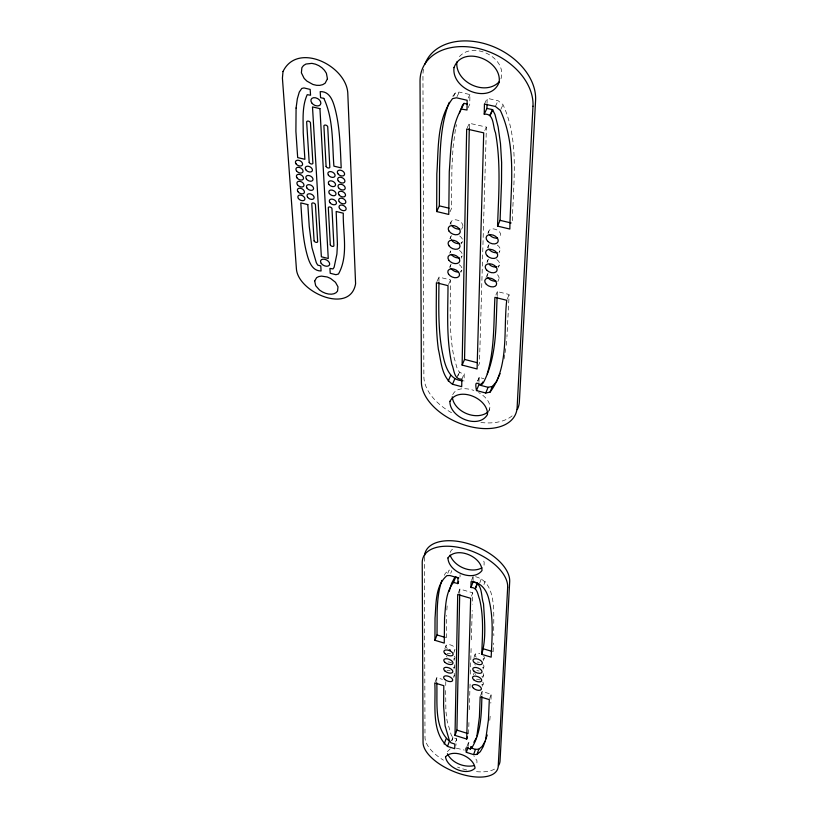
<?xml version="1.0" encoding="UTF-8"?>
<svg xmlns="http://www.w3.org/2000/svg" width="818" height="818" viewBox="0 0 818 818"><rect width="100%" height="100%" fill="white"/><g stroke="black" fill="none" stroke-linecap="round" stroke-linejoin="round"><path stroke-width="0.61" stroke-dasharray="4.09 3.07" d="M436.761 681.466L436.781 677.641L442.415 679.359M438.949 280.819L438.969 277.077L450.565 279.961C450.432 306.249 448.612 332.926 454.348 358.816C456.72 363.979 456.127 374 464.246 373.529L464.092 381.014M445.677 690.545L445.882 710.995L447.047 720.607L451.27 735.147L452.804 737.539L456.72 738.828L455.871 745.546M445.738 685.464L445.779 681.66M446.311 637.733L446.577 615.402M460.033 576.925L460.064 574.676M468.111 107.72L469.767 104.295L469.91 94.561L459.256 92.086L455.34 92.945L451.894 97.281M459.736 592.856L459.808 589.042L472.732 592.805L472.405 604.236M469.297 128.375L469.399 123.273L486.403 127.107L479.471 363.274L478.52 365.554M473.06 580.841L473.162 576.169C498.847 580.514 492.835 616.772 493.847 635.647M487.047 103.375L487.16 98.324L498.07 100.696L503.019 104.663C519.992 141.555 512.937 184.05 512.344 223.263M468.244 745.965L468.336 742.621L470.892 743.255M468.602 733.777L469.011 719.799M469.307 709.646L470.094 682.979M470.35 674.083L471.137 647.416M471.362 639.799L472.211 610.586M478.908 382.466L479.225 377.435L483.837 378.642M476.914 762.897L476.955 760.72L473.98 756.088M488.847 411.117C492.743 403.346 484.798 395.922 478.612 392.538M481.945 695.249L482.088 691.455L491.219 694.237L490.82 703.132M497.16 296.545L497.354 291.586L509.144 294.511L506.945 336.679M493.121 651.721L493.51 643.071M446.832 610.024L447.19 605.156M506.25 345.247L506.843 337.906M489.777 720.321L490.309 714.564M455.401 129.469L453.09 147.148L451.945 166.749L451.413 208.743L449.828 212.159M504.041 358.969L504.839 353.979M505.043 352.732L505.851 347.742M455.943 127.056L456.495 124.643M447.385 751.65L450.258 748.818M484.051 565.177L484.154 562.222L483.07 559.277M489.696 698.541L491.219 694.237M466.843 746.824L468.479 742.509M480.544 695.74L482.088 691.455M482.712 677.764L483.489 675.607M482.385 686.241L483.162 684.093M455.585 741.967L456.72 738.828M483.039 669.185L483.816 667.028M451.659 740.668L452.804 737.539M451.853 740.801L452.988 737.662M483.366 660.504L484.154 658.337M473.448 674.819L474.236 672.662M473.99 657.508L475.186 654.267M453.745 677.529L454.532 675.402M454.041 660.433L454.849 658.296M483.939 584.594L485.186 581.281M453.888 669.032L454.685 666.895M479.757 582.948L481.424 578.541M453.786 652.805L455.002 649.584A4.908 2.495 22.6 0 1 452.824 650.535M471.495 596.097L472.732 592.805M444.849 648.756L446.076 645.535M471.485 580.575L473.162 576.169M435.176 681.875L436.781 677.641M458.131 593.408L459.808 589.042M447.753 573.449L449.041 570.166L452.006 570.034L450.728 573.316M477.804 380.851L479.225 377.435M477.63 381.065L479.041 377.65M507.221 299.132L509.144 294.511M495.892 295.032L497.354 291.586M461.853 379.194L464.246 373.529M456.843 377.773L459.246 372.118M497.865 281.504L498.837 279.204M458.039 375.687L459.491 372.282M498.397 267.363L499.389 265.052M485.984 277.65L487.477 274.194M498.949 252.987L499.941 250.676M486.935 262.312L487.937 260.012M500.943 78.835C507.559 57.383 471.7 39.918 458.428 57.853M487.385 247.915L488.397 245.615M487.855 233.273L488.867 230.973M460.851 272.363L461.873 270.083M448.52 284.511L450.565 279.961M461.096 258.222L462.129 255.942M449.542 267.384L450.575 265.114M461.352 243.856L462.385 241.566M449.706 253.212L450.749 250.932A6.217 4.08 24.4 0 0 451.291 254.326M436.904 281.617L438.969 277.077M461.608 229.255L462.651 226.975M452.712 394.705C456.209 386.914 467.242 388.141 473.826 390.401M449.869 238.805L450.912 236.535M500.882 109.275L503.019 104.663M450.033 224.173L451.086 221.903M495.381 106.452L498.07 100.696M484.788 130.553L486.403 127.107M484.44 104.06L487.16 98.324M467.211 127.843L469.399 123.273M488.888 410.667L489.767 408.836M468.244 97.986L469.91 94.561M457.006 96.647L459.256 92.086M453.653 96.36L455.34 92.945M444.327 575.269L445.391 573.244L449.041 570.166M450.125 552.447L451.413 550.105L453.745 548.428M456.362 748.184L464.307 750.096M424.44 557.17L424.992 737.376A39.816 18.804 22.3 0 0 443.428 760.167M459.45 250.441A6.217 4.08 24.4 0 1 461.516 256.821M459.215 264.664A6.166 4.018 24.2 0 1 460.319 271.596M450.554 267.292A6.166 4.018 24.2 0 1 451.178 264.234M459.696 235.993A6.268 4.151 24.5 0 1 460.81 243.14M450.892 238.784A6.268 4.151 24.5 0 1 451.526 235.625M497.324 245.103A6.309 4.192 23.4 0 1 499.307 251.586M488.326 247.864A6.309 4.192 23.4 0 1 489.031 244.705M497.456 274.746A6.207 4.059 23.3 0 1 498.213 280.073M487.405 276.382A6.207 4.059 23.3 0 1 488.101 273.324M488.796 233.263A6.36 4.254 23.5 0 1 495.647 229.326A6.36 4.254 23.5 0 1 499.859 236.995M496.782 259.551A6.258 4.121 23.3 0 1 497.773 266.586M487.865 262.23A6.258 4.121 23.3 0 1 488.561 259.122M512.099 415.871A50.256 30.573 23.1 0 1 479.092 422.252M451.546 412.722A50.256 30.573 23.1 0 1 423.877 376.648L422.947 75.563A59.039 42.597 25.5 0 1 423.509 69.254M451.055 224.183A6.319 4.213 24.6 0 1 454.389 219.807A6.319 4.213 24.6 0 1 461.833 223.079A6.319 4.213 24.6 0 1 461.066 228.58M494.481 769.125A39.816 18.804 22.3 0 1 474.921 771.486M466.669 769.953A39.816 18.804 22.3 0 1 457.548 767.1M447.241 648.439A4.908 2.495 22.6 0 1 448.264 644.584A4.908 2.495 22.6 0 1 455.033 648.224M454.419 656.179A4.877 2.464 22.6 0 1 452.671 659.226M447.139 657.14A4.877 2.464 22.6 0 1 446.413 656.384M447.18 653.459A4.877 2.464 22.6 0 1 450.452 653.674M454.266 664.809A4.847 2.434 22.6 0 1 452.528 667.805M448.029 661.977A4.847 2.434 22.6 0 1 451.505 662.764M454.113 673.337A4.816 2.403 22.6 0 1 453.336 676.179M446.965 670.637A4.816 2.403 22.6 0 1 450.197 670.862M483.428 664.922A4.908 2.485 22.1 0 1 481.597 667.948M475.309 665.095A4.908 2.485 22.1 0 1 474.859 664.328M477.119 662.059A4.908 2.485 22.1 0 1 479.45 662.406M483.765 656.2A4.939 2.515 22.1 0 1 482.906 659.144M476.311 657.171A4.939 2.515 22.1 0 1 475.401 654.001A4.939 2.515 22.1 0 1 479.767 653.674M482.773 682.028A4.847 2.423 22.1 0 1 480.964 684.983M476.536 679.196A4.847 2.423 22.1 0 1 480.033 680.003M483.101 673.531A4.877 2.454 22.1 0 1 481.281 676.517M475.739 674.421A4.877 2.454 22.1 0 1 475.023 673.674M476.822 670.678A4.877 2.454 22.1 0 1 479.144 671.036"/><path stroke-width="1.23" d="M434.941 640.31L435.033 618.009C436.219 603.786 435.125 585.77 446.894 575.637L449.869 575.504L457.968 577.917L457.906 583.531L453.53 582.467C445.616 592.099 445.698 605.964 444.563 617.856L444.256 643.101L434.941 640.31L437.016 634.952L437.139 612.621C437.395 601.751 438.305 590.739 441.873 580.402M436.669 211.545L436.822 173.784C438.652 148.692 436.597 119.653 452.528 98.641L456.454 97.782L467.139 100.277L467.017 110.001L461.25 109.08C450.626 127.772 450.902 150.686 449.276 171.637L448.765 214.439L436.669 211.545L439.358 205.87L439.563 168.109C440.319 146.013 441.014 123.16 449.235 102.362M436.761 682.744C437.691 701.864 433.56 727.141 449.419 741.2L447.507 746.415L454.736 748.685L454.828 744.063L450.902 742.764L449.358 740.382L445.104 725.852L443.591 705.985L443.806 685.699L434.767 682.938C436.178 703.132 430.442 731.343 447.507 746.415M438.939 282.057C438.806 307.21 437.763 332.701 443.407 357.405C445.749 367.732 450.248 380.605 462.947 380.718M452.262 396.822C453.693 411.761 476.608 421.536 488.315 411.751M456.863 61.933C454.88 82.066 485.248 96.616 499.225 81.759M455.002 735.382L457.712 594.502L470.657 598.295L466.71 739.043L455.002 735.382L456.904 730.126L459.706 594.124M462.119 365.084L466.669 128.988L483.714 132.853L477.088 368.979L462.119 365.084L464.542 359.409L469.297 128.375M470.953 587.498L471.066 581.68C481.863 581.997 487.467 591.526 489.246 601.046C493.653 619.451 491.996 638.48 491.168 657.161L481.73 654.339C482.395 635.995 483.98 617.314 479.583 599.277C477.732 594.839 477.559 587.181 470.953 587.498L473.039 582.007C482.927 582.897 480.872 596.997 483.52 603.694C484.522 620.412 486.475 638.193 481.73 654.339M484.225 114.172L484.44 104.06L495.381 106.452L500.35 110.43C517.395 147.301 510.401 189.827 509.849 229.05L497.548 226.105C498.622 195.011 501.097 163.549 495.493 132.71C492.6 126.565 494.461 113.181 484.225 114.172L486.925 108.426L487.017 104.643M487.242 734.973L483.274 746.527L480.289 751.691L476.976 754.421L473.612 754.615L466.342 752.325C464.266 742.908 469.368 751.865 471.996 747.56C481.178 732.263 481.424 713.817 481.894 696.517M487.201 373.908C494.675 349.112 493.612 322.906 494.91 297.343L506.741 300.288C503.244 330.135 509.42 366.617 490.054 392.119L485.759 393.008L476.485 390.564C473.724 375.574 480.227 389.409 483.775 381.883C496.996 355.963 495.739 326.034 497.119 297.783M497.548 226.105L500.074 220.339L501.516 182.618L501.639 162.659L500.483 143.61L498.152 126.954L494.962 114.438L492.508 109.622L486.925 108.426M476.925 735.955L479.42 717.038L480.166 696.813L489.317 699.615L488.428 719.901L485.728 739.227M449.174 591.383L451.648 583.254L454.471 577.989L455.657 576.997L458.816 577.907M473.612 754.615L475.462 749.36L478.827 749.165L482.139 746.415L485.125 741.241M476.976 754.421L478.827 749.165M466.342 752.325L468.203 747.09M470.227 748.889L470.974 746.793M470.411 748.889L471.158 746.783M466.71 739.043L467.467 736.936M444.164 744.063L446.076 738.848M475.186 588.704L477.272 583.203M475.401 588.848L477.477 583.346M457.753 583.684L458.601 581.496M459.522 112.843L462.446 105.328L464.021 103.375L467.354 104.101M453.53 582.467L455.657 576.997M490.054 392.119L492.375 386.413L496.659 381.403L500.074 373.621M485.759 393.008L488.08 387.303L492.375 386.413M481.73 384.296L482.671 382.016M476.485 390.564L478.837 384.879L488.08 387.303M452.507 384.255C441.454 376.689 441.209 361.188 438.366 349.296C435.391 327.241 436.434 304.94 436.383 282.752L448.008 285.646C447.906 311.924 446.127 338.601 451.914 364.47C454.297 369.644 453.734 379.664 461.853 379.194L461.7 386.679L452.507 384.255L454.91 378.611M448.244 381.045L450.667 375.401M490.094 115.573L492.784 109.827M489.818 115.369L492.508 109.622M461.25 109.08L464.021 103.375M473.867 742.304L476.505 737.652M481.986 567.845C470.994 573.786 454.338 566.731 450.084 555.136M473.939 765.668C464.103 767.775 451.914 762.938 447.395 753.756M439.358 205.87L449 208.171M500.074 220.339L511.117 222.966M464.542 359.409L477.17 362.681M437.016 634.952L445.145 637.386M483.714 648.909L491.945 651.373M456.904 730.126L467.436 733.409M470.626 747.846L475.462 749.36M457.671 272.036A6.166 4.018 24.2 0 1 451.127 268.447M459.563 243.529A6.268 4.151 24.5 0 1 451.464 239.971M459.327 257.854A6.217 4.08 24.4 0 1 451.291 254.326M495.984 281.075A6.207 4.059 23.3 0 1 487.957 277.537M497.037 252.639A6.309 4.192 23.4 0 1 488.888 249.05M497.579 238.079A6.36 4.254 23.5 0 1 489.368 234.469M496.506 266.965A6.258 4.121 23.3 0 1 489.338 264.521M517.283 409.542A50.256 30.573 23.1 0 0 519.369 401.75L535.585 100.399A59.039 42.597 25.5 0 0 487.712 44.591A59.039 42.597 25.5 0 0 424.808 64.448M459.808 228.979A6.319 4.213 24.6 0 1 451.648 225.39M424.491 555.851A45.031 24.315 22.5 0 1 468.816 543.847A45.031 24.315 22.5 0 1 509.686 581.751L500.043 760.924A39.816 18.804 22.3 0 1 498.479 765.607M450.503 650.187A4.908 2.495 22.6 0 1 449.307 649.737M445.493 756.834C447.098 767.938 466.741 776.497 475.074 768.133C473.806 756.885 453.53 748.184 445.493 756.834M447.947 557.937C448.397 572.027 473.101 582.263 482.006 570.545C481.782 556.445 456.546 545.923 447.947 557.937M449.89 401.413C449.552 417.579 478.663 429.706 487.477 414.532C488.264 398.141 458.244 385.789 449.89 401.413M454.01 67.618C451.188 89.775 490.207 105.062 499.113 82.403C502.456 60 462.415 44.417 454.01 67.618M296.085 108.048L295.901 131.33L297.68 157.598L304.889 159.305L303.212 132.721C303.243 120.113 301.873 106.412 307.22 94.683L310.554 95.225L310.175 89.407L303.969 87.945L301.76 88.456L299.276 92.086L297.333 98.794L296.085 108.048M507.661 587.314L498.234 766.21A39.908 18.753 22.3 0 1 460.186 773.838A39.908 18.753 22.3 0 1 423.049 742.55L422.231 562.61A45.143 24.274 22.5 0 1 465.565 549.052A45.143 24.274 22.5 0 1 507.661 587.314M532.988 106.207L517.129 407.497A50.389 30.532 23.1 0 1 468.52 426.209A50.389 30.532 23.1 0 1 421.403 382.241L420.033 81.207A59.223 42.577 25.5 0 1 477.589 48.313A59.223 42.577 25.5 0 1 532.988 106.207M337.435 244.337L336.904 253.999L334.122 267.271L333.018 268.938L329.94 268.406L330.206 273.263L335.922 274.705L338.458 274.02C348.724 255.789 342.803 233.058 343.284 213.201L336.167 211.473L337.435 244.337M283.018 71.503L282.414 78.099L296.413 268.836C297.875 292.179 350.176 315.145 355.595 283.774L347.773 92.823C345.912 65.501 297.445 41.565 283.018 71.503M314.685 281.034L315.636 285.462A2.004 1.247 27.2 0 0 315.973 286.044L319.409 289.909A2.004 1.247 27.1 0 0 320.042 290.4L322.077 291.719A2.004 1.247 27 0 0 322.803 292.108L325.032 293.089A2.004 1.247 27 0 0 325.799 293.355L328.09 293.928A2.004 1.247 26.9 0 0 328.846 294.04L331.024 294.163A2.004 1.247 26.9 0 0 331.719 294.132L333.652 293.805A2.004 1.247 26.8 0 0 334.245 293.611L335.799 292.844A2.004 1.247 26.8 0 0 336.239 292.527L337.302 291.372A2.014 1.258 26.8 0 0 337.568 290.932L337.998 286.842L335.636 282.588A2.025 1.268 26.9 0 0 335.135 282.026L330.738 278.59A2.025 1.268 27 0 0 330.012 278.202L327.752 277.21A2.025 1.268 27.1 0 0 326.985 276.944L321.709 276.147A2.025 1.268 27.2 0 0 321.014 276.187L319.081 276.525A2.014 1.258 27.2 0 0 318.488 276.719L316.944 277.506A2.014 1.258 27.3 0 0 316.515 277.834L314.685 281.034M327.445 78.763L325.247 83.007A2.25 1.564 30 0 1 324.756 83.436L323.008 84.479A2.25 1.554 30 0 1 322.343 84.745L320.186 85.266A2.25 1.554 30.1 0 1 319.409 85.348L316.965 85.317A2.239 1.554 30.2 0 1 316.116 85.205L313.57 84.622A2.239 1.554 30.2 0 1 312.711 84.336L307.159 81.258A2.25 1.554 30.4 0 1 306.464 80.685L304.572 78.814A2.25 1.554 30.5 0 1 304.02 78.15L301.392 72.822L301.862 67.874A2.26 1.564 30.7 0 1 302.149 67.301L303.335 65.788A2.26 1.564 30.7 0 1 303.826 65.348L305.554 64.285A2.26 1.575 30.7 0 1 306.218 64.008L311.627 63.395A2.26 1.575 30.6 0 1 312.476 63.497L315.063 64.08A2.27 1.575 30.5 0 1 315.922 64.366L318.437 65.471A2.26 1.575 30.4 0 1 319.245 65.921L321.535 67.485A2.26 1.575 30.3 0 1 322.241 68.068L324.132 69.959A2.26 1.575 30.2 0 1 324.685 70.634L326.055 72.741A2.26 1.575 30.1 0 1 326.423 73.456L327.445 78.763M323.816 98.385L320.574 97.679L320.206 91.636C330.175 91.207 333.161 101.667 335.237 109.387C340.084 128.498 340.278 148.314 341.198 167.884L333.908 166.156C332.118 143.62 333.683 119.285 323.816 98.385M319.95 108.63L312.496 106.923L321.362 256.78L328.263 258.498L319.95 108.63M307.824 204.602L300.779 202.895C302.046 220.523 302.476 238.427 307.343 255.553C309.306 262.435 312.476 271.034 321.075 270.973L320.779 265.932L317.681 265.083L316.321 262.711L311.934 247.578L309.235 226.381L307.824 204.602M309.184 162.383L306.648 121.862A2.117 1.431 29.6 0 1 308.478 121.146A2.117 1.431 29.6 0 1 310.451 122.741L312.905 163.263A2.076 1.37 29 0 1 311.116 163.937A2.076 1.37 29 0 1 309.184 162.383M314.102 240.86L311.77 203.621A2.025 1.319 28.3 0 1 313.529 203.007A2.025 1.319 28.3 0 1 315.411 204.51L317.67 241.75A1.984 1.268 27.8 0 1 315.952 242.322A1.984 1.268 27.8 0 1 314.102 240.86M326.085 166.381L323.897 125.839A2.117 1.442 29.2 0 1 325.748 125.123A2.117 1.442 29.2 0 1 327.721 126.729L329.828 167.271A2.076 1.38 28.5 0 1 328.008 167.935A2.076 1.38 28.5 0 1 326.085 166.381M330.319 244.879L328.304 207.629A2.025 1.319 27.9 0 1 330.083 207.015A2.025 1.319 27.9 0 1 331.965 208.518L333.908 245.768A1.984 1.268 27.4 0 1 332.159 246.341A1.984 1.268 27.4 0 1 330.319 244.879M328.407 175.134A3.875 2.577 28.3 0 0 334.674 176.627A3.875 2.577 28.3 0 0 331.331 171.698A3.875 2.577 28.3 0 0 328.407 175.134M328.897 184.367A3.855 2.546 28.2 0 0 335.135 185.86A3.855 2.546 28.2 0 0 331.811 180.972A3.855 2.546 28.2 0 0 328.897 184.367M329.378 193.508A3.834 2.526 28 0 0 335.595 195.001A3.834 2.526 28 0 0 332.282 190.154A3.834 2.526 28 0 0 329.378 193.508M329.858 202.557A3.824 2.495 27.9 0 0 336.045 204.06A3.824 2.495 27.9 0 0 332.752 199.244A3.824 2.495 27.9 0 0 329.858 202.557M449 231.075A6.329 4.213 24.6 0 0 459.43 233.611A6.329 4.213 24.6 0 0 454.327 225.717A6.329 4.213 24.6 0 0 449 231.075M448.847 245.645A6.288 4.141 24.5 0 0 459.184 248.181A6.288 4.141 24.5 0 0 454.123 240.4A6.288 4.141 24.5 0 0 448.847 245.645M448.693 260.001A6.237 4.08 24.4 0 0 458.949 262.537A6.237 4.08 24.4 0 0 453.929 254.848A6.237 4.08 24.4 0 0 448.693 260.001M448.54 274.122A6.186 4.018 24.3 0 0 458.724 276.658A6.186 4.018 24.3 0 0 453.734 269.071A6.186 4.018 24.3 0 0 448.54 274.122M487.293 255.922A6.329 4.182 23.5 0 0 497.456 256.453A6.329 4.182 23.5 0 0 490.268 249.316A6.329 4.182 23.5 0 0 487.293 255.922M487.753 241.361A6.37 4.254 23.6 0 0 498.009 241.852A6.37 4.254 23.6 0 0 490.759 234.633A6.37 4.254 23.6 0 0 487.753 241.361M486.383 284.378A6.227 4.049 23.3 0 0 496.393 284.961A6.227 4.049 23.3 0 0 489.307 277.997A6.227 4.049 23.3 0 0 486.383 284.378M486.833 270.257A6.278 4.121 23.4 0 0 496.925 270.819A6.278 4.121 23.4 0 0 489.788 263.764A6.278 4.121 23.4 0 0 486.833 270.257M337.885 173.713A3.885 2.587 28.1 0 0 344.184 175.205A3.885 2.587 28.1 0 0 340.85 170.267A3.885 2.587 28.1 0 0 337.885 173.713M305.82 169.766A3.865 2.556 28.9 0 0 312.047 171.248A3.865 2.556 28.9 0 0 308.683 166.33A3.865 2.556 28.9 0 0 305.82 169.766M306.413 178.989A3.845 2.526 28.7 0 0 312.619 180.481A3.845 2.526 28.7 0 0 309.265 175.594A3.845 2.526 28.7 0 0 306.413 178.989M307.006 188.13A3.824 2.505 28.6 0 0 313.182 189.612A3.824 2.505 28.6 0 0 309.838 184.776A3.824 2.505 28.6 0 0 307.006 188.13M307.588 197.179A3.814 2.485 28.5 0 0 313.734 198.672A3.814 2.485 28.5 0 0 310.411 193.866A3.814 2.485 28.5 0 0 307.588 197.179M295.993 163.774A3.865 2.556 29.2 0 0 302.22 165.256A3.865 2.556 29.2 0 0 298.826 160.328A3.865 2.556 29.2 0 0 295.993 163.774M296.484 170.819A3.855 2.536 29.1 0 0 302.691 172.301A3.855 2.536 29.1 0 0 299.306 167.404A3.855 2.536 29.1 0 0 296.484 170.819M296.965 177.813A3.845 2.515 29 0 0 303.151 179.295A3.845 2.515 29 0 0 299.787 174.428A3.845 2.515 29 0 0 296.965 177.813M297.455 184.756A3.824 2.505 28.9 0 0 303.611 186.248A3.824 2.505 28.9 0 0 300.257 181.402A3.824 2.505 28.9 0 0 297.455 184.756M297.936 191.647A3.814 2.485 28.8 0 0 304.071 193.14A3.814 2.485 28.8 0 0 300.727 188.324A3.814 2.485 28.8 0 0 297.936 191.647M298.406 198.498A3.793 2.464 28.6 0 0 304.521 199.981A3.793 2.464 28.6 0 0 301.198 195.195A3.793 2.464 28.6 0 0 298.406 198.498M338.223 180.758A3.875 2.566 28 0 0 344.501 182.261A3.875 2.566 28 0 0 341.178 177.342A3.875 2.566 28 0 0 338.223 180.758M338.56 187.762A3.865 2.556 27.9 0 0 344.807 189.265A3.865 2.556 27.9 0 0 341.505 184.377A3.865 2.556 27.9 0 0 338.56 187.762M338.887 194.704A3.845 2.536 27.8 0 0 345.124 196.208A3.845 2.536 27.8 0 0 341.822 191.361A3.845 2.536 27.8 0 0 338.887 194.704M339.214 201.606A3.834 2.515 27.7 0 0 345.431 203.109A3.834 2.515 27.7 0 0 342.139 198.283A3.834 2.515 27.7 0 0 339.214 201.606M339.542 208.457A3.814 2.495 27.6 0 0 345.738 209.96A3.814 2.495 27.6 0 0 342.466 205.165A3.814 2.495 27.6 0 0 339.542 208.457M311.689 102.833A5.358 3.671 29.8 0 0 320.329 104.765A5.358 3.671 29.8 0 0 315.625 97.802A5.358 3.671 29.8 0 0 311.689 102.833M321.218 263.386A4.908 3.098 27.3 0 0 329.163 265.38A4.908 3.098 27.3 0 0 324.92 259.337A4.908 3.098 27.3 0 0 321.218 263.386M445.196 653.786A4.918 2.485 22.6 0 0 452.978 654.952A4.918 2.485 22.6 0 0 447.354 650.024A4.918 2.485 22.6 0 0 445.196 653.786M445.104 662.478A4.888 2.454 22.6 0 0 452.835 663.654A4.888 2.454 22.6 0 0 447.241 658.766A4.888 2.454 22.6 0 0 445.104 662.478M445.002 671.057A4.857 2.434 22.6 0 0 452.691 672.243A4.857 2.434 22.6 0 0 447.129 667.396A4.857 2.434 22.6 0 0 445.002 671.057M444.91 679.533A4.826 2.403 22.6 0 0 452.548 680.729A4.826 2.403 22.6 0 0 447.027 675.924A4.826 2.403 22.6 0 0 444.91 679.533M474.041 671.23A4.918 2.474 22.1 0 0 481.863 672.427A4.918 2.474 22.1 0 0 476.291 667.529A4.918 2.474 22.1 0 0 474.041 671.23M474.317 662.56A4.949 2.505 22.1 0 0 482.191 663.746A4.949 2.505 22.1 0 0 476.587 658.807A4.949 2.505 22.1 0 0 474.317 662.56M473.499 688.255A4.857 2.413 22.1 0 0 481.229 689.472A4.857 2.413 22.1 0 0 475.718 684.656A4.857 2.413 22.1 0 0 473.499 688.255M473.775 679.789A4.888 2.444 22.1 0 0 481.546 680.995A4.888 2.444 22.1 0 0 476.004 676.149A4.888 2.444 22.1 0 0 473.775 679.789"/></g></svg>
